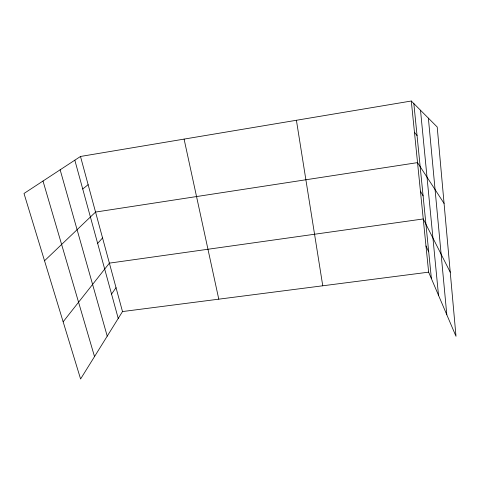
<?xml version="1.0" encoding="UTF-8"?>
<svg xmlns="http://www.w3.org/2000/svg" width="480" height="480" viewBox="0 0 480 480"><rect width="100%" height="100%" fill="white"/><g stroke="black" fill="none" stroke-linecap="round" stroke-linejoin="round"><path stroke-width="0.72" d="M80.49 156.468L122.502 311.562L80.592 378.984L24 193.476L80.49 156.468L411.294 101.016L437.208 127.002L456 336.306L428.64 272.16L411.294 101.016M111.552 294.09L116.028 287.664M63.144 321.798L109.386 263.136L423.246 218.946L450.246 272.22M97.65 243.39L102.558 237.948M44.532 260.778L95.55 212.07L417.534 162.618L444.066 203.412M82.728 188.994L88.128 184.668M122.502 311.562L428.64 272.16M414.462 132.288L417.06 135.618M420.432 191.19L423.096 195.894M425.976 245.928L428.706 251.826M43.002 181.026L94.518 356.586M60.144 169.8L107.226 336.138M74.826 160.182L118.23 318.438M184.086 139.104L218.784 299.172M296.412 120.276L322.758 285.786M413.844 103.578L431.388 278.604M420.51 110.262L438.51 295.302M428.376 118.146L446.808 314.766"/></g></svg>
